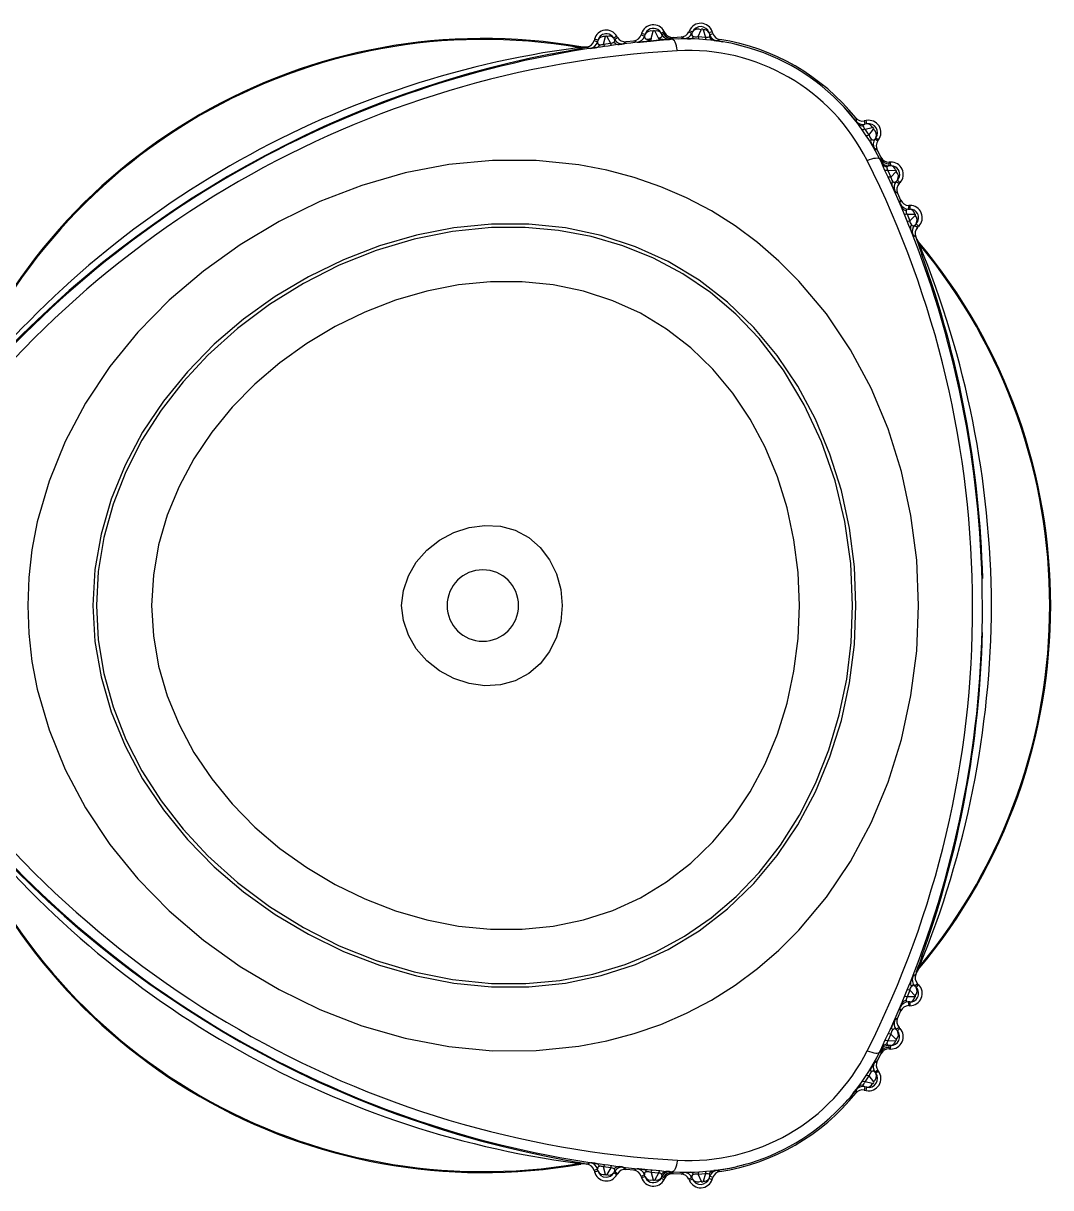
# Model space of a CAD drawing. Extents: x 528 to 612, y 788 to 934.
# Drawn here: x 606.357 to 608.664, y 857.515 to 860.131 of the extents above; entities that cross this region are included whole.
import ezdxf

# ---------------------------------------------------------------- set-up
doc = ezdxf.new("R2010")
doc.units = 0
doc.header["$MEASUREMENT"] = 0
doc.layers.add('1', color=4, linetype='Continuous')
doc.layers.add('JET', color=3, linetype='Continuous')

# ---------------------------------------------------------------- blocks, each defined once
blk = doc.blocks.new('AirValve_1646101-1')
at = {"layer": '1', "color": 3, "linetype": 'Continuous'}
for p, q in [((0.3565, 1.2849), (0.3557, 1.2823)), ((0.3557, 1.2823), (0.3631, 1.279)), ((0.3641, 1.2826), (0.3565, 1.2849)), ((0.3641, 1.2826), (0.3631, 1.279)), ((0.3778, 1.2739), (0.3826, 1.2899)), ((0.3862, 1.2903), (0.3939, 1.2753)), ((0.4002, 1.2859), (0.4072, 1.2896)), ((0.4002, 1.2859), (0.4021, 1.2823)), ((0.4021, 1.2823), (0.4057, 1.2847)), ((0.4057, 1.2847), (0.4087, 1.2868)), ((0.4087, 1.2868), (0.4072, 1.2896)), ((0.4638, 1.2913), (0.4628, 1.2889)), ((0.4628, 1.2889), (0.4694, 1.2852)), ((0.4638, 1.2913), (0.4707, 1.2883)), ((0.4694, 1.2852), (0.4707, 1.2883)), ((0.4837, 1.2779), (0.4902, 1.2934)), ((0.4946, 1.2932), (0.5002, 1.2768)), ((0.5151, 1.2892), (0.508, 1.2867)), ((0.508, 1.2867), (0.5096, 1.2819)), ((0.5096, 1.2819), (0.5167, 1.2846)), ((0.5167, 1.2846), (0.5151, 1.2892)), ((0.2506, 1.2721), (0.2497, 1.269)), ((0.2497, 1.269), (0.2575, 1.266)), ((0.2585, 1.27), (0.2506, 1.2721)), ((0.2585, 1.27), (0.2575, 1.266)), ((0.2713, 1.2612), (0.2756, 1.2779)), ((0.2713, 1.2612), (0.287, 1.2633)), ((0.2786, 1.2783), (0.287, 1.2633)), ((0.3011, 1.2787), (0.2939, 1.2746)), ((0.2939, 1.2746), (0.2957, 1.2713)), ((0.2957, 1.2713), (0.3024, 1.2763)), ((0.3024, 1.2763), (0.3011, 1.2787)), ((0.3142, 1.2615), (0.3151, 1.2616)), ((0.3151, 1.2616), (0.3218, 1.2666)), ((0.3218, 1.2666), (0.339, 1.2685)), ((0.339, 1.2685), (0.3463, 1.2653)), ((0.3762, 1.2679), (0.3968, 1.2698)), ((0.3939, 1.2753), (0.3968, 1.2698)), ((0.4245, 1.2743), (0.4209, 1.2719)), ((0.4274, 1.2763), (0.4245, 1.2743)), ((0.4246, 1.2719), (0.4245, 1.2743)), ((0.4274, 1.2763), (0.4453, 1.2771)), ((0.4722, 1.2727), (0.4395, 1.2725)), ((0.4517, 1.2735), (0.4453, 1.2771)), ((0.4517, 1.2735), (0.4527, 1.2734)), ((0.4837, 1.2779), (0.5002, 1.2768)), ((0.5193, 1.2694), (0.5163, 1.2696)), ((0.5391, 1.2658), (0.5193, 1.2694)), ((0.5248, 1.2688), (0.5255, 1.2687)), ((0.5255, 1.2687), (0.5323, 1.2716)), ((0.213, 1.2529), (0.2156, 1.2534)), ((0.2156, 1.2534), (0.2204, 1.2547)), ((0.2189, 1.2531), (0.2156, 1.2534)), ((0.2284, 1.2533), (0.2333, 1.2546)), ((0.2333, 1.2546), (0.2338, 1.2546)), ((0.2338, 1.2546), (0.2415, 1.2516)), ((0.2415, 1.2516), (0.2425, 1.2517)), ((0.8373, 1.0955), (0.8382, 1.0882)), ((0.8382, 1.0882), (0.8387, 1.0876)), ((0.8439, 1.0803), (0.8421, 1.0828)), ((0.8611, 1.0894), (0.8564, 1.0885)), ((0.8564, 1.0885), (0.8575, 1.081)), ((0.8625, 1.0821), (0.8575, 1.081)), ((0.8579, 1.0703), (0.8748, 1.0737)), ((0.8625, 1.0821), (0.8611, 1.0894)), ((0.8579, 1.0703), (0.8671, 1.0566)), ((0.8671, 1.0566), (0.8772, 1.0699)), ((0.8826, 1.0505), (0.8805, 1.0479)), ((0.8805, 1.0479), (0.887, 1.0439)), ((0.8826, 1.0505), (0.8886, 1.0461)), ((0.883, 1.0184), (0.869, 1.0431)), ((0.8787, 1.0275), (0.8792, 1.0266)), ((0.8856, 1.0229), (0.8792, 1.0266)), ((0.8856, 1.0229), (0.8938, 1.007)), ((0.887, 1.0439), (0.8886, 1.0461)), ((0.8936, 1.0035), (0.8914, 1.0024)), ((0.8958, 0.9933), (0.8914, 1.0024)), ((0.8936, 1.0035), (0.8932, 0.9991)), ((0.8932, 0.9991), (0.8935, 0.9984)), ((0.8938, 1.007), (0.8936, 1.0035)), ((0.9122, 0.9961), (0.912, 0.9924)), ((0.9155, 0.9962), (0.9122, 0.9961)), ((0.9158, 0.9883), (0.9155, 0.9962)), ((0.9099, 0.9623), (0.9029, 0.9774)), ((0.9092, 0.9775), (0.9265, 0.9783)), ((0.9092, 0.9775), (0.9162, 0.9625)), ((0.912, 0.9924), (0.9117, 0.9881)), ((0.9117, 0.9881), (0.9158, 0.9883)), ((0.9162, 0.9625), (0.928, 0.975)), ((0.9401, 0.8952), (0.9187, 0.9442)), ((0.9309, 0.9553), (0.9284, 0.9527)), ((0.9284, 0.9527), (0.9349, 0.9479)), ((0.9367, 0.9499), (0.9309, 0.9553)), ((0.9349, 0.9479), (0.9367, 0.9499)), ((0.9243, 0.9322), (0.9248, 0.9313)), ((0.9248, 0.9313), (0.9313, 0.9266)), ((0.9313, 0.9266), (0.9382, 0.9107)), ((0.9373, 0.9024), (0.9382, 0.9107)), ((0.9373, 0.9024), (0.9375, 0.9016)), ((0.9563, 0.8988), (0.9554, 0.8905)), ((0.9554, 0.8905), (0.9591, 0.8906)), ((0.9591, 0.8988), (0.9563, 0.8988)), ((0.9591, 0.8988), (0.9591, 0.8906)), ((0.9528, 0.8633), (0.9467, 0.8782)), ((0.9526, 0.8789), (0.9699, 0.8791)), ((0.9526, 0.8789), (0.9586, 0.8641)), ((0.9711, 0.8764), (0.9586, 0.8641)), ((0.9728, 0.8576), (0.9698, 0.8547)), ((0.9698, 0.8547), (0.9763, 0.8495)), ((0.9786, 0.8518), (0.9728, 0.8576)), ((0.9763, 0.8495), (0.9786, 0.8518)), ((0.965, 0.8346), (0.9654, 0.8337)), ((0.9654, 0.8337), (0.9719, 0.8285)), ((0.9719, 0.8285), (0.9721, 0.8281)), ((0.9721, 0.8281), (0.9734, 0.8231)), ((0.9734, 0.8231), (0.9798, 0.8121)), ((0.9786, 0.817), (0.9798, 0.8121)), ((0.9654, -0.8336), (0.965, -0.8345)), ((0.9719, -0.8284), (0.9654, -0.8336)), ((0.9719, -0.8284), (0.9721, -0.828)), ((0.9734, -0.8231), (0.9721, -0.828)), ((0.9798, -0.8121), (0.9786, -0.8169)), ((0.9763, -0.8494), (0.9698, -0.8547)), ((0.9728, -0.8576), (0.9698, -0.8547)), ((0.9728, -0.8576), (0.9786, -0.8517)), ((0.9786, -0.8517), (0.9763, -0.8494)), ((0.9468, -0.8781), (0.9528, -0.8633)), ((0.9587, -0.8641), (0.9527, -0.8788)), ((0.9699, -0.8791), (0.9527, -0.8788)), ((0.9587, -0.8641), (0.9711, -0.8763)), ((0.9185, -0.9446), (0.9403, -0.8947)), ((0.9382, -0.9106), (0.9313, -0.9265)), ((0.9376, -0.9015), (0.9373, -0.9024)), ((0.9382, -0.9106), (0.9373, -0.9024)), ((0.9403, -0.8947), (0.9413, -0.8922)), ((0.9591, -0.8905), (0.9554, -0.8904)), ((0.9554, -0.8904), (0.9563, -0.8987)), ((0.9563, -0.8987), (0.9591, -0.8987)), ((0.9591, -0.8905), (0.9591, -0.8987)), ((0.9248, -0.9312), (0.9243, -0.9322)), ((0.9313, -0.9265), (0.9248, -0.9312)), ((0.903, -0.9773), (0.91, -0.9623)), ((0.9162, -0.9625), (0.9093, -0.9774)), ((0.9162, -0.9625), (0.928, -0.975)), ((0.9349, -0.9478), (0.9284, -0.9526)), ((0.9284, -0.9526), (0.9309, -0.9552)), ((0.9309, -0.9552), (0.9367, -0.9498)), ((0.9367, -0.9498), (0.9349, -0.9478)), ((0.8914, -1.0024), (0.896, -0.993)), ((0.896, -0.993), (0.897, -0.9905)), ((0.9265, -0.9782), (0.9093, -0.9774)), ((0.9158, -0.9882), (0.9117, -0.988)), ((0.9117, -0.988), (0.912, -0.9924)), ((0.912, -0.9924), (0.9122, -0.996)), ((0.9155, -0.9961), (0.9158, -0.9882)), ((0.868, -1.0445), (0.8845, -1.0155)), ((0.8938, -1.0069), (0.8856, -1.0228)), ((0.8914, -1.0024), (0.8936, -1.0034)), ((0.8935, -0.9983), (0.8932, -0.9991)), ((0.8932, -0.9991), (0.8936, -1.0034)), ((0.8936, -1.0034), (0.8938, -1.0069)), ((0.9122, -0.996), (0.9155, -0.9961)), ((0.8792, -1.0266), (0.8787, -1.0275)), ((0.8792, -1.0266), (0.8856, -1.0228)), ((0.887, -1.0439), (0.8805, -1.0478)), ((0.8886, -1.046), (0.8826, -1.0505)), ((0.8886, -1.046), (0.887, -1.0439)), ((0.8671, -1.0565), (0.8579, -1.0702)), ((0.8748, -1.0736), (0.8579, -1.0702)), ((0.8671, -1.0565), (0.8772, -1.0699)), ((0.8805, -1.0478), (0.8826, -1.0505)), ((0.8311, -1.0958), (0.8422, -1.0826)), ((0.8382, -1.0881), (0.8373, -1.0954)), ((0.8387, -1.0875), (0.8382, -1.0881)), ((0.8422, -1.0826), (0.8439, -1.0802)), ((0.8575, -1.0809), (0.8564, -1.0884)), ((0.8564, -1.0884), (0.8611, -1.0894)), ((0.8625, -1.082), (0.8575, -1.0809)), ((0.8611, -1.0894), (0.8625, -1.082)), ((0.2156, -1.2533), (0.2116, -1.2526)), ((0.2189, -1.2533), (0.2156, -1.2533)), ((0.2204, -1.2546), (0.2156, -1.2533)), ((0.2284, -1.2532), (0.2189, -1.2533)), ((0.2415, -1.2516), (0.2337, -1.2546)), ((0.2425, -1.2517), (0.2415, -1.2516)), ((0.2575, -1.2659), (0.2497, -1.2689)), ((0.2497, -1.2689), (0.2506, -1.2721)), ((0.2506, -1.2721), (0.2585, -1.2699)), ((0.2585, -1.2699), (0.2575, -1.2659)), ((0.2871, -1.2631), (0.2713, -1.2609)), ((0.2756, -1.2778), (0.2713, -1.2609)), ((0.2871, -1.2631), (0.2786, -1.2782)), ((0.2957, -1.2713), (0.2939, -1.2745)), ((0.3011, -1.2786), (0.2939, -1.2745)), ((0.3024, -1.2763), (0.2957, -1.2713)), ((0.3011, -1.2786), (0.3024, -1.2763)), ((0.3044, -1.2599), (0.3072, -1.2604)), ((0.3151, -1.2616), (0.3143, -1.2614)), ((0.3151, -1.2616), (0.3218, -1.2665)), ((0.339, -1.2684), (0.3218, -1.2665)), ((0.3463, -1.2652), (0.339, -1.2684)), ((0.3474, -1.2653), (0.3463, -1.2652)), ((0.3631, -1.279), (0.3557, -1.2822)), ((0.3641, -1.2825), (0.3631, -1.279)), ((0.3941, -1.2748), (0.3777, -1.2733)), ((0.3777, -1.2733), (0.3826, -1.2899)), ((0.3941, -1.2748), (0.3862, -1.2902)), ((0.4209, -1.2718), (0.4201, -1.2717)), ((0.4245, -1.2742), (0.4209, -1.2718)), ((0.4245, -1.2742), (0.4246, -1.2719)), ((0.4274, -1.2762), (0.4245, -1.2742)), ((0.4453, -1.277), (0.4274, -1.2762)), ((0.4427, -1.2726), (0.471, -1.2728)), ((0.4453, -1.277), (0.4517, -1.2734)), ((0.4527, -1.2734), (0.4517, -1.2734)), ((0.5002, -1.2767), (0.4837, -1.2779)), ((0.4837, -1.2779), (0.4902, -1.2933)), ((0.5002, -1.2767), (0.4946, -1.2931)), ((0.516, -1.2696), (0.519, -1.2693)), ((0.5255, -1.2687), (0.5248, -1.2687)), ((0.5323, -1.2715), (0.5255, -1.2687)), ((0.3557, -1.2822), (0.3565, -1.2848)), ((0.3565, -1.2848), (0.3641, -1.2825)), ((0.4021, -1.2822), (0.4002, -1.2859)), ((0.4002, -1.2859), (0.4072, -1.2896)), ((0.4057, -1.2847), (0.4021, -1.2822)), ((0.4087, -1.2867), (0.4057, -1.2847)), ((0.4072, -1.2896), (0.4087, -1.2867)), ((0.4694, -1.2851), (0.4628, -1.2888)), ((0.4628, -1.2888), (0.4638, -1.2913)), ((0.4707, -1.2882), (0.4638, -1.2913)), ((0.4707, -1.2882), (0.4694, -1.2851)), ((0.508, -1.2867), (0.5096, -1.2818)), ((0.508, -1.2867), (0.5151, -1.2891)), ((0.5167, -1.2846), (0.5096, -1.2818)), ((0.5151, -1.2891), (0.5167, -1.2846))]:
    blk.add_line(p, q, dxfattribs=at)
at = {"layer": '1', "color": 3, "linetype": 'Continuous', "flags": 128}
for points in [[(0.4002, 1.2859), (0.3974, 1.29), (0.3927, 1.2937)], [(0.3939, 1.2753), (0.3966, 1.2754), (0.3989, 1.2759), (0.4006, 1.2766), (0.4018, 1.2775), (0.4027, 1.2797), (0.4021, 1.2823)], [(0.4694, 1.2852), (0.4692, 1.2809), (0.4706, 1.2791), (0.4719, 1.2785), (0.4736, 1.278)], [(0.5082, 1.2772), (0.5098, 1.2791), (0.5096, 1.2819)], [(0.2736, 1.2557), (0.2642, 1.2545), (0.2557, 1.2534)], [(0.2575, 1.266), (0.258, 1.2618), (0.2596, 1.2603), (0.2609, 1.2599), (0.2625, 1.2597)], [(0.2713, 1.2612), (0.2725, 1.2574), (0.2736, 1.2557)], [(0.2893, 1.2578), (0.2814, 1.2568), (0.2736, 1.2557)], [(0.2893, 1.2578), (0.2882, 1.2596), (0.287, 1.2633)], [(0.3037, 1.2599), (0.2983, 1.2591), (0.2893, 1.2578)], [(0.2945, 1.2653), (0.2959, 1.2666), (0.2964, 1.2681), (0.2957, 1.2713)], [(0.3062, 1.2603), (0.3123, 1.2611), (0.3142, 1.2615)], [(0.3607, 1.2664), (0.3684, 1.2672), (0.3762, 1.2679)], [(0.3631, 1.279), (0.3629, 1.2756), (0.365, 1.273), (0.3672, 1.2722), (0.3686, 1.2721), (0.3703, 1.2721), (0.3721, 1.2724), (0.374, 1.2727), (0.3778, 1.2739)], [(0.4144, 1.2712), (0.3956, 1.2697), (0.3763, 1.2679)], [(0.3968, 1.2698), (0.4056, 1.2705), (0.4143, 1.2712)], [(0.4144, 1.2712), (0.4193, 1.2716), (0.4209, 1.2719)], [(0.4661, 1.2731), (0.4453, 1.273), (0.4246, 1.2719)], [(0.4368, 1.2462), (0.4358, 1.2519), (0.4347, 1.257), (0.4333, 1.2615), (0.4318, 1.2652), (0.4302, 1.2682), (0.4284, 1.2703), (0.4266, 1.2716), (0.4246, 1.2719)], [(0.4661, 1.2731), (0.4701, 1.2744), (0.4736, 1.278)], [(0.4857, 1.272), (0.4754, 1.2727), (0.4661, 1.2731)], [(0.4837, 1.2779), (0.4845, 1.274), (0.4857, 1.272)], [(0.5019, 1.2708), (0.4938, 1.2715), (0.4857, 1.272)], [(0.5019, 1.2708), (0.5008, 1.2728), (0.5002, 1.2768)], [(0.5163, 1.2696), (0.5118, 1.27), (0.5019, 1.2708)], [(0.5193, 1.2694), (0.5236, 1.2689), (0.5248, 1.2688)], [(0.5824, 1.2566), (0.5698, 1.2602), (0.566, 1.2609)], [(0.2189, 1.2529), (0.218, 1.2529), (0.2122, 1.2528)], [(0.2284, 1.2533), (0.2219, 1.2528), (0.2189, 1.2531)], [(0.2333, 1.2546), (0.227, 1.2541), (0.2204, 1.2547)], [(0.8455, 1.0777), (0.8423, 1.0824), (0.811, 1.1197)], [(0.8421, 1.0828), (0.8202, 1.1097), (0.8111, 1.1193)], [(0.8387, 1.0876), (0.8394, 1.0865), (0.8421, 1.0828)], [(0.8519, 1.0688), (0.8466, 1.0764), (0.8439, 1.0803)], [(0.8575, 1.081), (0.855, 1.0797), (0.8543, 1.0773)], [(0.8579, 1.0703), (0.8541, 1.0689), (0.8519, 1.0688)], [(0.861, 1.0554), (0.8565, 1.0621), (0.8519, 1.0688)], [(0.8671, 1.0566), (0.8632, 1.0553), (0.861, 1.0554)], [(0.8717, 1.039), (0.8667, 1.0468), (0.861, 1.0554)], [(0.8721, 1.0479), (0.8708, 1.0431), (0.8717, 1.039)], [(0.8721, 1.0479), (0.8734, 1.0467), (0.8746, 1.0459), (0.8769, 1.0455), (0.8805, 1.0479)], [(0.8914, 1.0024), (0.882, 1.0209), (0.8717, 1.039)], [(0.9785, 0), (0.9742, 0.1018), (0.9614, 0.2025), (0.94, 0.3011), (0.9101, 0.3967), (0.8719, 0.4882), (0.8255, 0.5746), (0.7714, 0.6552), (0.7099, 0.7289), (0.6649, 0.7739), (0.6171, 0.8153), (0.5664, 0.8528), (0.5132, 0.8863), (0.4575, 0.9157), (0.3997, 0.9408), (0.34, 0.9615), (0.2785, 0.9779), (0.2157, 0.99), (0.1196, 0.9998), (0.0218, 1), (-0.0766, 0.9905), (-0.1746, 0.9716), (-0.2713, 0.9438), (-0.3659, 0.9073), (-0.4574, 0.8627), (-0.5448, 0.8105), (-0.6275, 0.7513), (-0.7043, 0.6856), (-0.7745, 0.6138), (-0.8373, 0.5366), (-0.8919, 0.4546), (-0.9376, 0.3686), (-0.974, 0.2794), (-1.0004, 0.1877), (-1.0123, 0.1255), (-1.0195, 0.0629), (-1.0219, 0)], [(0.8628, 1), (0.8683, 1.002), (0.8734, 1.0036), (0.878, 1.0046), (0.882, 1.0052), (0.8854, 1.0053), (0.8881, 1.0048), (0.8902, 1.0039), (0.8914, 1.0024)], [(0.8935, 0.9984), (0.894, 0.9973), (0.8958, 0.9933)], [(0.9029, 0.9774), (0.899, 0.986), (0.8958, 0.9933)], [(0.9092, 0.9775), (0.9052, 0.9769), (0.9029, 0.9774)], [(0.9117, 0.9881), (0.909, 0.9872), (0.9075, 0.985)], [(0.9158, 0.9883), (0.9216, 0.9876), (0.9261, 0.9857)], [(0.9162, 0.9625), (0.9122, 0.9619), (0.9099, 0.9623)], [(0.9187, 0.9442), (0.9145, 0.9527), (0.9099, 0.9623)], [(0.9201, 0.9532), (0.9182, 0.9485), (0.9187, 0.9442)], [(0.9201, 0.9532), (0.9212, 0.952), (0.9223, 0.9512), (0.9245, 0.9507), (0.9284, 0.9527)], [(0.9375, 0.9016), (0.9381, 0.9001), (0.9401, 0.8952)], [(0.9467, 0.8782), (0.9431, 0.8872), (0.9401, 0.8952)], [(0.9554, 0.8905), (0.9523, 0.8896), (0.9508, 0.8869)], [(0.9526, 0.8789), (0.9488, 0.8781), (0.9467, 0.8782)], [(0.9528, 0.8633), (0.9549, 0.8633), (0.9586, 0.8641)], [(0.9606, 0.8451), (0.9569, 0.8537), (0.9528, 0.8633)], [(0.8379, 0), (0.8343, 0.0873), (0.8233, 0.1736), (0.805, 0.2581), (0.7795, 0.34), (0.7468, 0.4185), (0.7072, 0.4926), (0.6609, 0.5616), (0.6083, 0.6248), (0.5497, 0.6814), (0.4856, 0.7309), (0.4165, 0.7726), (0.3429, 0.8061), (0.2656, 0.8314), (0.1854, 0.8482), (0.103, 0.8565), (0.0193, 0.8565), (-0.065, 0.8483), (-0.149, 0.8321), (-0.2319, 0.8082), (-0.3129, 0.7769), (-0.3913, 0.7386), (-0.4663, 0.6939), (-0.5372, 0.6432), (-0.6031, 0.5868), (-0.6633, 0.5253), (-0.7171, 0.4592), (-0.764, 0.3891), (-0.8032, 0.3155), (-0.8344, 0.2391), (-0.8571, 0.1606), (-0.8709, 0.0807), (-0.8756, 0)], [(0.8303, 0), (0.826, 0.0948), (0.8129, 0.1885), (0.7911, 0.2798), (0.7607, 0.3677), (0.7218, 0.451), (0.6749, 0.5287), (0.6202, 0.5999), (0.568, 0.6544), (0.5109, 0.7029), (0.4493, 0.745), (0.3836, 0.7802), (0.3143, 0.8083), (0.2433, 0.8289), (0.1701, 0.8425), (0.0952, 0.8491), (0.0192, 0.8488), (-0.0677, 0.8402), (-0.1542, 0.823), (-0.2395, 0.7975), (-0.3226, 0.7642), (-0.4029, 0.7235), (-0.4793, 0.676), (-0.5511, 0.6222), (-0.6174, 0.5625), (-0.6729, 0.5026), (-0.7225, 0.4387), (-0.7655, 0.3712), (-0.8015, 0.3007), (-0.8301, 0.2277), (-0.8508, 0.1528), (-0.8635, 0.0768), (-0.8677, 0)], [(0.9623, 0.8552), (0.9643, 0.8535), (0.9662, 0.853), (0.9698, 0.8547)], [(0.9786, 0.817), (0.9749, 0.8222), (0.9721, 0.8281)], [(0.711, 0), (0.7079, 0.0742), (0.6987, 0.1475), (0.6832, 0.2194), (0.6616, 0.289), (0.6339, 0.3557), (0.6004, 0.4186), (0.5612, 0.4773), (0.5166, 0.5309), (0.467, 0.579), (0.4127, 0.621), (0.3541, 0.6564), (0.2917, 0.6848), (0.2261, 0.7061), (0.1581, 0.7202), (0.0882, 0.7272), (0.0171, 0.7271), (-0.0544, 0.7201), (-0.1258, 0.7062), (-0.1962, 0.6858), (-0.265, 0.6591), (-0.3316, 0.6266), (-0.3954, 0.5886), (-0.4556, 0.5455), (-0.5117, 0.4976), (-0.5629, 0.4455), (-0.6087, 0.3894), (-0.6486, 0.3299), (-0.682, 0.2675), (-0.7086, 0.2027), (-0.7279, 0.1362), (-0.7397, 0.0684), (-0.7436, 0)], [(-0.1822, 0), (-0.1784, 0.034), (-0.1672, 0.0668), (-0.1494, 0.0971), (-0.1256, 0.1241), (-0.0971, 0.1466), (-0.0651, 0.1639), (-0.0307, 0.1752), (0.0046, 0.1801), (0.0396, 0.1781), (0.0728, 0.169), (0.103, 0.1531), (0.129, 0.1307), (0.1501, 0.103), (0.1655, 0.0711), (0.1749, 0.0363), (0.178, 0)], [(-1.0219, 0), (-1.0195, -0.0628), (-1.0123, -0.1255), (-1.0004, -0.1876), (-0.974, -0.2793), (-0.9376, -0.3686), (-0.8919, -0.4545), (-0.8373, -0.5365), (-0.7745, -0.6137), (-0.7043, -0.6855), (-0.6275, -0.7513), (-0.5448, -0.8105), (-0.4574, -0.8626), (-0.3659, -0.9072), (-0.2713, -0.9437), (-0.1746, -0.9716), (-0.0766, -0.9904), (0.0218, -0.9999), (0.1196, -0.9998), (0.2157, -0.9899), (0.2785, -0.9779), (0.34, -0.9615), (0.3997, -0.9407), (0.4575, -0.9156), (0.5132, -0.8863), (0.5664, -0.8527), (0.6171, -0.8152), (0.6649, -0.7738), (0.7099, -0.7288), (0.7714, -0.6551), (0.8255, -0.5746), (0.8719, -0.4881), (0.9101, -0.3966), (0.94, -0.301), (0.9614, -0.2024), (0.9742, -0.1017), (0.9785, 0)], [(-0.8756, 0), (-0.8709, -0.0806), (-0.8571, -0.1605), (-0.8344, -0.2391), (-0.8032, -0.3154), (-0.764, -0.389), (-0.7171, -0.4592), (-0.6633, -0.5253), (-0.6031, -0.5868), (-0.5372, -0.6431), (-0.4663, -0.6938), (-0.3913, -0.7385), (-0.3129, -0.7768), (-0.2319, -0.8081), (-0.149, -0.8321), (-0.065, -0.8483), (0.0193, -0.8565), (0.103, -0.8565), (0.1854, -0.8481), (0.2656, -0.8313), (0.3429, -0.8061), (0.4165, -0.7725), (0.4856, -0.7308), (0.5497, -0.6814), (0.6083, -0.6247), (0.6609, -0.5615), (0.7072, -0.4925), (0.7468, -0.4184), (0.7795, -0.34), (0.805, -0.2581), (0.8233, -0.1735), (0.8343, -0.0872), (0.8379, 0)], [(-0.8677, 0), (-0.8635, -0.0767), (-0.8508, -0.1528), (-0.8301, -0.2276), (-0.8015, -0.3006), (-0.7655, -0.3711), (-0.7225, -0.4386), (-0.6729, -0.5026), (-0.6174, -0.5624), (-0.5511, -0.6221), (-0.4793, -0.676), (-0.4029, -0.7235), (-0.3226, -0.7641), (-0.2395, -0.7974), (-0.1542, -0.8229), (-0.0677, -0.8401), (0.0192, -0.8488), (0.0965, -0.849), (0.1728, -0.8421), (0.2472, -0.8279), (0.3193, -0.8065), (0.3884, -0.7779), (0.4527, -0.7429), (0.513, -0.7012), (0.569, -0.6534), (0.6202, -0.5998), (0.6684, -0.5379), (0.7108, -0.4709), (0.7471, -0.3995), (0.777, -0.3242), (0.8003, -0.2458), (0.817, -0.1652), (0.827, -0.083), (0.8303, 0)], [(-0.7436, 0), (-0.7397, -0.0683), (-0.7279, -0.1361), (-0.7086, -0.2027), (-0.682, -0.2674), (-0.6486, -0.3298), (-0.6087, -0.3893), (-0.5629, -0.4454), (-0.5117, -0.4976), (-0.4556, -0.5454), (-0.3954, -0.5885), (-0.3316, -0.6265), (-0.265, -0.659), (-0.1962, -0.6857), (-0.1258, -0.7061), (-0.0544, -0.72), (0.0171, -0.7271), (0.0882, -0.7272), (0.1581, -0.7202), (0.2261, -0.706), (0.2917, -0.6847), (0.3541, -0.6563), (0.4127, -0.6209), (0.467, -0.5789), (0.5166, -0.5309), (0.5612, -0.4772), (0.6004, -0.4186), (0.6339, -0.3556), (0.6616, -0.289), (0.6832, -0.2193), (0.6987, -0.1475), (0.7079, -0.0741), (0.711, 0)], [(0.178, 0), (0.1749, -0.0362), (0.1655, -0.071), (0.1501, -0.1029), (0.129, -0.1307), (0.103, -0.153), (0.0728, -0.1689), (0.0396, -0.178), (0.0046, -0.18), (-0.0307, -0.1752), (-0.0651, -0.1638), (-0.0971, -0.1465), (-0.1256, -0.124), (-0.1494, -0.0971), (-0.1672, -0.0667), (-0.1784, -0.0339), (-0.1822, 0)], [(0.9786, -0.8169), (0.9749, -0.8221), (0.9721, -0.828)], [(0.9734, -0.8231), (0.9762, -0.8172), (0.9798, -0.8121)], [(0.9528, -0.8633), (0.9568, -0.854), (0.9603, -0.8457)], [(0.9698, -0.8547), (0.9661, -0.8529), (0.9641, -0.8535), (0.9622, -0.8554)], [(0.9413, -0.8922), (0.9433, -0.887), (0.9468, -0.8781)], [(0.9527, -0.8788), (0.9489, -0.878), (0.9468, -0.8781)], [(0.9508, -0.8867), (0.9513, -0.8884), (0.9523, -0.8895), (0.9554, -0.8904)], [(0.9587, -0.8641), (0.9549, -0.8633), (0.9528, -0.8633)], [(0.9403, -0.8947), (0.9382, -0.8999), (0.9376, -0.9015)], [(0.91, -0.9623), (0.9144, -0.953), (0.9185, -0.9446)], [(0.9162, -0.9625), (0.9122, -0.9619), (0.91, -0.9623)], [(0.9185, -0.9446), (0.918, -0.9488), (0.9199, -0.9534)], [(0.9284, -0.9526), (0.9244, -0.9506), (0.9222, -0.9512), (0.9211, -0.9521), (0.9199, -0.9534)], [(0.896, -0.993), (0.894, -0.9971), (0.8935, -0.9983)], [(0.897, -0.9905), (0.8992, -0.9857), (0.903, -0.9773)], [(0.9093, -0.9774), (0.9053, -0.9768), (0.903, -0.9773)], [(0.9075, -0.9848), (0.9089, -0.9871), (0.9117, -0.988)], [(0.8631, -1), (0.8686, -1.002), (0.8736, -1.0035), (0.8781, -1.0046), (0.8821, -1.0051), (0.8855, -1.0052), (0.8882, -1.0047), (0.8902, -1.0038), (0.8914, -1.0024)], [(0.8715, -1.0393), (0.8819, -1.021), (0.8914, -1.0024)], [(0.861, -1.0554), (0.8666, -1.0469), (0.8715, -1.0393)], [(0.8715, -1.0393), (0.8707, -1.0433), (0.872, -1.0479)], [(0.8805, -1.0478), (0.8768, -1.0454), (0.8746, -1.0459), (0.8733, -1.0467), (0.872, -1.0479)], [(0.8439, -1.0802), (0.8467, -1.0763), (0.8519, -1.0688)], [(0.8519, -1.0688), (0.8565, -1.0621), (0.861, -1.0554)], [(0.8579, -1.0702), (0.8541, -1.0688), (0.8519, -1.0688)], [(0.8671, -1.0565), (0.8633, -1.0553), (0.861, -1.0554)], [(0.8422, -1.0826), (0.8394, -1.0864), (0.8387, -1.0875)], [(0.8542, -1.0771), (0.855, -1.0797), (0.8575, -1.0809)], [(0.8025, -1.1283), (0.8088, -1.1221), (0.8112, -1.1193)], [(0.2122, -1.2528), (0.218, -1.2528), (0.2189, -1.2528)], [(0.2337, -1.2546), (0.2271, -1.254), (0.2204, -1.2546)], [(0.2541, -1.2532), (0.2632, -1.2542), (0.2735, -1.2555)], [(0.4369, -1.2458), (0.4359, -1.2516), (0.4347, -1.2568), (0.4333, -1.2613), (0.4318, -1.2651), (0.4301, -1.2681), (0.4284, -1.2702), (0.4265, -1.2715), (0.4246, -1.2719)], [(0.2618, -1.2597), (0.2593, -1.2604), (0.2579, -1.2619), (0.2575, -1.2659)], [(0.2735, -1.2555), (0.2725, -1.2573), (0.2713, -1.2609)], [(0.2735, -1.2555), (0.2814, -1.2566), (0.2894, -1.2576)], [(0.2871, -1.2631), (0.2883, -1.2594), (0.2894, -1.2576)], [(0.2894, -1.2576), (0.2989, -1.2591), (0.3044, -1.2599)], [(0.2957, -1.2713), (0.2965, -1.2682), (0.2949, -1.2655)], [(0.3072, -1.2604), (0.334, -1.2635), (0.3607, -1.2664)], [(0.3143, -1.2614), (0.3126, -1.2611), (0.3072, -1.2604)], [(0.3607, -1.2664), (0.3701, -1.267), (0.3806, -1.2678)], [(0.3678, -1.2721), (0.3661, -1.2724), (0.3648, -1.273), (0.3633, -1.2746), (0.3631, -1.279)], [(0.3777, -1.2733), (0.3791, -1.2696), (0.3806, -1.2678)], [(0.3806, -1.2678), (0.3889, -1.2686), (0.3972, -1.2693)], [(0.3941, -1.2748), (0.3956, -1.2711), (0.3972, -1.2693)], [(0.3972, -1.2693), (0.4066, -1.2702), (0.4145, -1.2711)], [(0.4021, -1.2822), (0.4027, -1.2795), (0.4015, -1.2771)], [(0.4145, -1.2711), (0.4196, -1.2715), (0.4246, -1.2719)], [(0.4201, -1.2717), (0.4189, -1.2715), (0.4145, -1.2711)], [(0.4246, -1.2719), (0.4453, -1.2729), (0.4661, -1.2731)], [(0.4661, -1.2731), (0.4754, -1.2726), (0.4857, -1.272)], [(0.4736, -1.2779), (0.4701, -1.2744), (0.4661, -1.2731)], [(0.4736, -1.2779), (0.4719, -1.2784), (0.4707, -1.2791), (0.4692, -1.2808), (0.4694, -1.2851)], [(0.4837, -1.2779), (0.4845, -1.2739), (0.4857, -1.272)], [(0.4857, -1.272), (0.4938, -1.2715), (0.5019, -1.2708)], [(0.5002, -1.2767), (0.5008, -1.2728), (0.5019, -1.2708)], [(0.5019, -1.2708), (0.5112, -1.27), (0.516, -1.2696)], [(0.5096, -1.2818), (0.5098, -1.279), (0.5081, -1.2771)], [(0.519, -1.2693), (0.5536, -1.2637), (0.5636, -1.2614)], [(0.5248, -1.2687), (0.5235, -1.2688), (0.519, -1.2693)], [(0.571, -1.2596), (0.5854, -1.2562), (0.5864, -1.2559)], [(0.4002, -1.2859), (0.3968, -1.2906), (0.3927, -1.2936)]]:
    blk.add_lwpolyline(points, dxfattribs=at)
at = {"layer": '1', "color": 3, "linetype": 'Continuous'}
for centre, radius, start, end in [((0.4891, 1.2802), 0.0276, 18.9368, 156.2625), ((0.2772, 1.2649), 0.0276, 29.9182, 164.9182), ((0.2769, 1.2652), 0.019, 83.4736, 165.5087), ((0.2783, 1.2665), 0.0176, 27.3431, 87.5229), ((0.3369, 1.2881), 0.0197, 276.1646, 342.8461), ((0.3828, 1.2768), 0.0276, 27.8442, 162.8486), ((0.3828, 1.2769), 0.0195, 59.2918, 163.1473), ((0.3777, 1.2754), 0.0153, 71.2018, 152.259), ((0.3845, 1.2894), 0.00195, 27.7132, 162.9986), ((0.3901, 1.2782), 0.0127, 37.5867, 108.0667), ((0.4195, 1.2915), 0.0197, 207.8449, 274.078), ((0.4231, 1.2939), 0.0197, 207.8446, 273.9827), ((0.4261, 1.2959), 0.0197, 207.8449, 273.6442), ((0.4447, 1.2968), 0.0197, 271.5341, 336.2616), ((0.4514, 1.2931), 0.0197, 270.7928, 336.2629), ((0.4891, 1.2803), 0.02, 18.8391, 156.3867), ((0.4834, 1.2796), 0.0154, 63.9314, 145.3899), ((0.4923, 1.2924), 0.00238, 18.7146, 156.0397), ((0.4968, 1.2805), 0.0128, 28.8867, 99.9043), ((0.5283, 1.2882), 0.0197, 198.9363, 261.9613), ((0.5353, 1.291), 0.0197, 198.9373, 261.2355), ((0.0015, 0), 1.2736, 80.1023, 159.8978), ((0.0015, 0), 1.2715, 80.3052, 159.6949), ((0.2307, 1.2741), 0.0197, 278.8393, 344.9168), ((0.2385, 1.2711), 0.0197, 278.6719, 344.9168), ((0.2537, 1.2625), 0.00932, 282.5899, 342.0304), ((0.2719, 1.2635), 0.0148, 75.5253, 154.244), ((0.2635, 1.2807), 0.0211, 267.4421, 291.9584), ((0.2772, 1.2775), 0.00161, 29.656, 165.2014), ((0.2837, 1.266), 0.0133, 40.1092, 112.8168), ((0.2875, 1.2767), 0.0134, 267.8338, 301.5765), ((0.3051, 1.2741), 0.0139, 219.6841, 274.3007), ((0.3128, 1.2812), 0.0197, 209.9187, 276.7752), ((0.3195, 1.2861), 0.0197, 209.9192, 276.6068), ((0.5907, -1.0262), 2.3041, 95.3406, 97.0932), ((0.3442, 1.2848), 0.0197, 276.0003, 342.8488), ((0.3272, 1.592), 0.3273, 273.3459, 275.8713), ((0.3582, 1.2954), 0.0291, 274.838, 312.3714), ((0.4291, 1.2572), 0.0539, 161.9692, 168.7319), ((0.4114, 1.309), 0.0379, 242.4631, 274.4936), ((0.6182, -1.4048), 2.6837, 94.1367, 94.3567), ((0.4793, 2.2158), 0.9427, 268.3823, 269.1935), ((0.4787, 1.3019), 0.0245, 257.7863, 281.5864), ((0.5035, 1.2883), 0.012, 253.6462, 292.7884), ((0.5217, 1.2846), 0.0154, 208.4981, 260.9747), ((0.4887, 0.9539), 0.3167, 72.733, 85.6343), ((0.458, 0.7906), 0.4866, 38.7896, 81.2105), ((0.4658, 0.8032), 0.4681, 42.4694, 75.574), ((0.5603, -0.9673), 2.2169, 93.1948, 146.82), ((0.5895, -1.0184), 2.2963, 98.3586, 141.5998), ((0.4919, -0.8494), 2.1208, 97.5589, 142.4311), ((0.603, -1.0422), 2.3252, 101.0941, 139.6704), ((-0.8095, 6.5569), 5.4042, 280.2872, 281.0723), ((0.2066, 1.58), 0.3302, 276.2579, 278.5563), ((0.4621, 0.7984), 0.4485, 26.7138, 93.2442), ((0.8526, 1.1078), 0.0197, 218.7661, 281.0605), ((0.8537, 1.1003), 0.0197, 218.0388, 281.0639), ((0.8538, 1.0923), 0.015, 219.1487, 271.7244), ((0.8667, 1.0793), 0.0126, 189.5232, 225.8177), ((0.8664, 1.0624), 0.0276, 323.7375, 101.0632), ((0.8664, 1.0624), 0.02, 323.6185, 101.1632), ((0.8628, 1.0692), 0.0128, 20.0962, 91.1133), ((0.8753, 1.0713), 0.00238, 323.9586, 101.2855), ((0.8905, 1.0643), 0.0246, 198.2909, 221.8694), ((0.8964, 1.0362), 0.0197, 143.7375, 209.2067), ((0.8686, 1.0571), 0.0154, 334.6154, 56.0751), ((1.7624, 1.5709), 1.0374, 210.8429, 211.5867), ((0.9029, 1.0323), 0.0197, 143.7397, 208.4648), ((-1.1234, 0.0014), 2.223, 359.9635, 26.6916), ((0.9109, 1.0077), 0.0197, 205.9266, 272.1571), ((0.9112, 1.0121), 0.0197, 206.0175, 272.1558), ((0.9115, 1.0157), 0.0197, 206.3579, 272.1534), ((0.9165, 0.9686), 0.0276, 317.1514, 92.1558), ((0.9098, 1.0006), 0.0158, 207.5252, 261.6336), ((0.9178, 0.9834), 0.0104, 170.9391, 214.5894), ((0.9141, 0.9757), 0.0127, 11.9343, 82.4122), ((0.9167, 0.9686), 0.0195, 316.7604, 61.0666), ((0.9266, 0.9764), 0.00195, 317.0028, 92.2847), ((0.9179, 0.9635), 0.0153, 327.747, 48.8045), ((0.9368, 0.9658), 0.0209, 189.0794, 216.872), ((1.2161, 1.0774), 0.3259, 204.1313, 206.456), ((0.9428, 0.9393), 0.0197, 137.1516, 203.9995), ((0.9493, 0.9345), 0.0197, 137.1535, 203.8364), ((0.9553, 0.9102), 0.0197, 203.2256, 270.0818), ((0.9563, 0.9185), 0.0197, 203.3948, 270.08), ((0.9535, 0.9015), 0.0148, 205.2507, 259.4372), ((0.9591, 0.8712), 0.0276, 315.0818, 90.0818), ((0.9567, 0.8775), 0.0133, 7.1773, 79.8966), ((0.9595, 0.8723), 0.0182, 25.9523, 91.2817), ((0.9628, 0.8854), 0.0122, 172.8871, 212.44), ((0.9771, 0.8666), 0.0187, 187.6644, 217.6798), ((0.97, 0.8775), 0.00161, 314.8044, 90.3373), ((0.9605, 0.866), 0.0148, 325.7619, 44.4813), ((0.9606, 0.8708), 0.0179, 312.5529, 31.8313), ((0.9708, 0.8486), 0.0108, 141.8006, 198.5219), ((-1.1751, -0.0001), 2.2968, 0.0032, 21.5924), ((1.2168, 0.946), 0.2753, 201.4876, 203.8699), ((0.9837, 0.8408), 0.0197, 135.0816, 201.3284), ((0.9903, 0.8356), 0.0197, 135.0839, 201.1579), ((7.0473, 2.9537), 6.4367, 199.32966, 199.65537), ((0.0015, 0), 1.2736, 320.1024, 39.8976), ((-1.0282, -0.0114), 2.1704, 0.303, 22.3002), ((0.0015, 0), 1.2715, 320.3052, 39.6948), ((-1.2011, 0.0011), 2.3242, 1.4701, 19.8072), ((0, 0), 0.0802, 0.0234, 179.9766), ((0, 0.0001), 0.0802, 180.0234, 359.9766), ((-1.1055, -0.0064), 2.2052, 333.22, 0.1675), ((-1.1748, 0.0001), 2.2966, 338.3898, 359.9977), ((-1.0207, 0.01), 2.1629, 337.6611, 359.7357), ((-1.2029, -0.0022), 2.3255, 340.2369, 358.5606), ((0.5625, 0.9726), 2.222, 213.2634, 266.7574), ((0.5895, 1.0185), 2.2963, 218.3907, 261.6015), ((0.0015, 0), 1.2736, 200.1023, 279.8977), ((0.0015, 0), 1.2715, 200.3051, 279.6949), ((0.4907, 0.8475), 2.1185, 217.5409, 262.4299), ((0.603, 1.0414), 2.3244, 221.1419, 259.6853), ((3.5236, -1.7067), 2.699, 160.1115, 160.8896), ((1.2392, -0.9555), 0.2997, 156.1937, 158.5021), ((0.9837, -0.8408), 0.0197, 158.6717, 224.9183), ((0.9903, -0.8355), 0.0197, 158.8412, 224.9171), ((0.978, -0.8668), 0.0195, 144.2199, 172.2229), ((0.9591, -0.8712), 0.0276, 269.9182, 44.9182), ((0.9701, -0.8489), 0.0102, 161.8196, 219.4252), ((0.9605, -0.8659), 0.0148, 315.5258, 34.2441), ((0.9606, -0.8708), 0.018, 328.2662, 47.349), ((0.9533, -0.9009), 0.0144, 100.2536, 154.5847), ((0.9633, -0.8856), 0.0126, 147.7267, 184.8566), ((0.9567, -0.8774), 0.0133, 280.1102, 352.8159), ((0.9595, -0.8722), 0.0183, 268.7231, 333.9508), ((0.97, -0.8774), 0.00161, 269.6608, 45.1975), ((0.9553, -0.9101), 0.0197, 89.9184, 156.7744), ((0.9563, -0.9184), 0.0197, 89.9205, 156.605), ((1.2325, -1.0852), 0.344, 153.5832, 155.8759), ((0.9428, -0.9392), 0.0197, 156.0016, 222.8478), ((0.9493, -0.9344), 0.0197, 156.1629, 222.8467), ((0.9165, -0.9686), 0.0276, 267.8442, 42.8486), ((0.9165, -0.9686), 0.0196, 267.7626, 42.9552), ((0.9375, -0.9659), 0.0216, 144.5045, 170.8274), ((0.9179, -0.9634), 0.0153, 311.2019, 32.2591), ((0.9109, -1.0077), 0.0197, 87.8444, 154.0789), ((0.9112, -1.0121), 0.0197, 87.845, 153.9821), ((0.9097, -1.0001), 0.0155, 98.254, 152.3817), ((0.9181, -0.9834), 0.0107, 145.618, 187.2562), ((0.9141, -0.9756), 0.0127, 277.5878, 348.0657), ((0.9266, -0.9763), 0.00195, 267.7142, 42.9983), ((0.4637, -0.7998), 0.4468, 266.559, 333.3863), ((0.9115, -1.0157), 0.0197, 87.8465, 153.645), ((0.8664, -1.0623), 0.0276, 258.9368, 36.2625), ((1.8361, -1.6156), 1.1237, 148.4369, 149.14), ((0.8964, -1.0362), 0.0197, 150.8013, 216.2624), ((0.9029, -1.0322), 0.0197, 151.5438, 216.2607), ((0.8669, -1.0794), 0.0128, 134.208, 169.6398), ((0.8664, -1.0624), 0.02, 258.8393, 36.3864), ((0.891, -1.0644), 0.0251, 138.8531, 161.6078), ((0.8753, -1.0713), 0.00238, 258.7151, 36.0407), ((0.8686, -1.0571), 0.0154, 303.9318, 25.3894), ((0.4582, -0.791), 0.4861, 278.7674, 321.2323), ((0.5924, -0.9054), 0.3061, 313.2328, 325.9051), ((0.8526, -1.1078), 0.0197, 78.9385, 141.2292), ((0.8537, -1.1003), 0.0197, 78.9361, 141.9474), ((0.8538, -1.092), 0.0149, 88.177, 140.7896), ((0.8628, -1.0692), 0.0128, 268.8867, 339.9038), ((0.462, -0.7987), 0.4738, 285.2169, 315.9321), ((6.4381, 32.3311), 34.1536, 259.45333, 259.52431), ((0.2754, -1.084), 0.1756, 254.4732, 256.2558), ((0.2307, -1.274), 0.0197, 15.0849, 81.3853), ((0.2385, -1.271), 0.0197, 15.0816, 81.3301), ((0.2119, -1.5355), 0.2855, 81.4897, 83.8432), ((0.252, -1.2635), 0.0105, 21.2733, 78.3734), ((0.4888, -0.9532), 0.3174, 274.3455, 287.9243), ((0.2772, -1.2649), 0.0276, 195.0818, 330.0818), ((0.2719, -1.2635), 0.0148, 205.7576, 284.4859), ((0.2761, -1.266), 0.0179, 192.5501, 271.8206), ((0.2641, -1.2785), 0.019, 67.7299, 96.8262), ((0.2772, -1.2774), 0.00161, 194.802, 330.3406), ((0.2779, -1.2658), 0.0182, 265.9269, 331.2856), ((0.2837, -1.2659), 0.0133, 247.1762, 319.8978), ((0.2876, -1.2754), 0.0123, 53.7671, 92.3933), ((0.306, -1.275), 0.0147, 85.3086, 139.5402), ((0.3128, -1.2811), 0.0197, 83.2241, 150.0813), ((0.3195, -1.2861), 0.0197, 83.3927, 150.0806), ((0.3369, -1.288), 0.0197, 17.1532, 83.8366), ((0.3442, -1.2848), 0.0197, 17.1524, 83.9985), ((0.3268, -1.5954), 0.3307, 84.132, 86.4442), ((0.3591, -1.2756), 0.00935, 21.8679, 80.3216), ((0.3702, -1.293), 0.0211, 69.1273, 96.5589), ((0.395, -1.2852), 0.0104, 51.0478, 94.6232), ((0.4138, -1.2869), 0.0158, 87.5292, 141.6383), ((0.4195, -1.2914), 0.0197, 85.9265, 152.1574), ((0.4231, -1.2939), 0.0197, 86.0174, 152.1558), ((0.4261, -1.2959), 0.0197, 86.354, 152.1539), ((0.4447, -1.2967), 0.0197, 23.7393, 88.4557), ((0.4514, -1.2931), 0.0197, 23.7366, 89.1986), ((0.4812, -2.3059), 1.0329, 90.8389, 91.581), ((0.4787, -1.3019), 0.0245, 78.3343, 102.0804), ((0.5036, -1.2887), 0.0125, 68.9733, 105.999), ((0.5214, -1.2843), 0.0151, 99.1424, 151.6633), ((0.5283, -1.2882), 0.0197, 98.055, 161.0643), ((0.5353, -1.2909), 0.0197, 98.7726, 161.062), ((0.3828, -1.2767), 0.0276, 197.1514, 332.1558), ((0.3776, -1.2754), 0.0153, 207.7472, 288.8046), ((0.3827, -1.2769), 0.0195, 196.7121, 300.8719), ((0.3845, -1.2893), 0.00195, 196.9987, 332.2895), ((0.3901, -1.2781), 0.0127, 251.9333, 322.4133), ((0.4891, -1.2802), 0.0276, 203.7375, 341.0632), ((0.4891, -1.2802), 0.02, 203.6188, 341.1628), ((0.4834, -1.2795), 0.0154, 214.6148, 296.0753), ((0.4923, -1.2924), 0.00238, 203.9586, 341.2871), ((0.4968, -1.2805), 0.0128, 260.0957, 331.1133)]:
    blk.add_arc(centre, radius, start, end, dxfattribs=at)
blk = doc.blocks.new('2018 FLASH')
at = {"layer": 'JET'}
blk.add_blockref('AirValve_1646101-1', (79.4243, 53.9038), dxfattribs=at)

msp = doc.modelspace()

# ---------------------------------------------------------------- block references
at = {"layer": '1'}
msp.add_blockref('2018 FLASH', (527.9647, 804.9191), dxfattribs=at)

doc.saveas('drawing.dxf')
